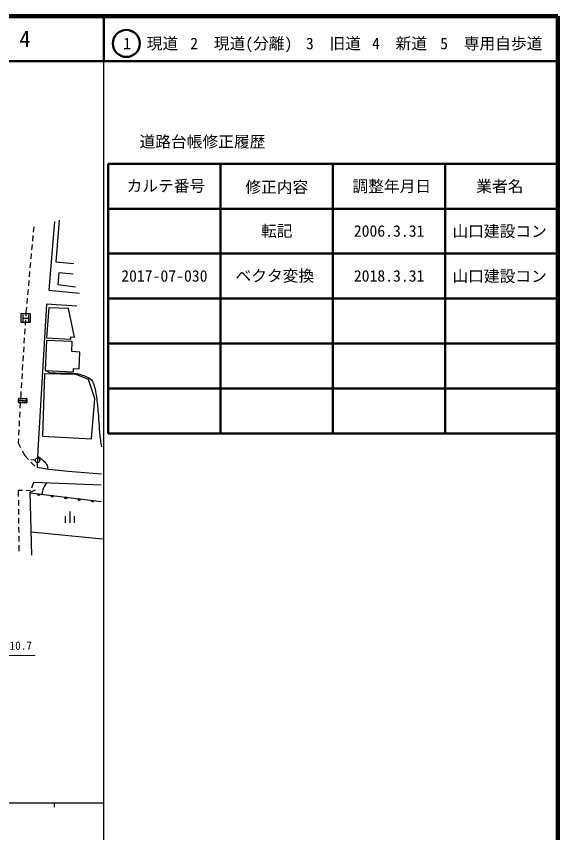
# Model space of a CAD drawing. Units: millimetres, scale not verified. Extents: x 40000 to 680000, y 20000 to 380000.
# Drawn here: x 559564 to 680000, y 198357 to 380000 of the extents above; entities that cross this region are included whole.
import ezdxf
from ezdxf.enums import TextEntityAlignment as Align

# ---------------------------------------------------------------- set-up
doc = ezdxf.new("R2010")
doc.units = ezdxf.units.MM
doc.header["$LTSCALE"] = 1000
for name, color, linetype, lineweight in [('M-BGD', 7, 'Continuous', 25), ('M-BGD-EXST', 7, 'Continuous', 25), ('M-STR-HTXT', 7, 'Continuous', 13), ('M-STR-STRC', 7, 'Continuous', 25), ('M-TTL', 2, 'Continuous', 140), ('M-TTL-BAND', 7, 'Continuous', 25), ('M-TTL-FRAM', 2, 'Continuous', 50), ('M-TTL-LINE', 7, 'Continuous', 50)]:
    doc.layers.add(name, color=color, linetype=linetype, lineweight=lineweight)
doc.layers.add('M-TTL-TXT', color=7, linetype='Continuous')
doc.styles.add('ＭＳ ゴシック', font='')
doc.styles.get('ＭＳ ゴシック').set_extended_font_data('MS Gothic')

msp = doc.modelspace()

# ---------------------------------------------------------------- linework, layer by layer
at = {"layer": 'M-BGD'}
for p, q in [((563437, 333137), (563332, 331998)), ((563259, 331202), (563150, 330007)), ((563077, 329210), (562967, 328015)), ((562894, 327218), (562785, 326023)), ((562712, 325227), (562603, 324032)), ((562530, 323235), (562420, 322040)), ((562347, 321243), (562238, 320048)), ((562165, 319252), (562055, 318057)), ((561982, 317260), (561873, 316065)), ((561800, 315268), (561695, 314130)), ((561592, 312482), (561517, 311284)), ((561695, 314130), (561642, 313280)), ((561466, 310486), (561391, 309288)), ((561341, 308490), (561266, 307292)), ((561216, 306493), (561140, 305296)), ((561090, 304497), (561015, 303300)), ((560965, 302501), (560890, 301304)), ((560839, 300505), (560764, 299308)), ((560714, 298509), (560639, 297312)), ((560589, 296513), (560535, 295664)), ((560535, 295664), (560488, 294786)), ((560445, 293987), (560381, 292788)), ((560338, 291990), (560274, 290791)), ((560232, 289992), (560167, 288794)), ((560125, 287995), (560060, 286797)), ((560018, 285998), (559971, 285120)), ((559971, 285120), (560515, 284052)), ((560878, 283339), (561422, 282270)), ((561422, 282270), (562263, 281382)), ((562813, 280801), (563653, 279914)), ((560945, 274497), (559996, 274520)), ((559996, 274520), (560010, 273165)), ((562693, 274456), (561745, 274478)), ((562668, 273975), (578463, 272076)), ((560018, 272366), (560031, 271166)), ((560039, 270366), (560051, 269166)), ((571441, 269806), (571441, 267306)), ((560059, 268366), (560071, 267166)), ((570441, 268806), (570441, 267306)), ((572441, 268806), (572441, 267306)), ((560079, 266366), (560092, 265166)), ((562895, 265285), (578709, 263746)), ((560100, 264366), (560112, 263166)), ((560120, 262366), (560134, 261012))]:
    msp.add_line(p, q, dxfattribs=at)
for points in [[(568025, 334338), (566768, 319037), (573631, 318428)], [(569066, 334642), (568361, 325340), (572348, 325036)], [(572201, 322645), (569020, 322922), (568775, 320350), (572713, 319837)], [(572992, 315542), (566300, 315942), (564358, 283495), (564232, 279690), (566791, 279230), (571098, 278781), (578496, 278189)], [(578409, 275646), (563359, 276247), (562942, 275041)], [(563031, 260083), (562665, 274093), (563796, 274612)]]:
    msp.add_lwpolyline(points, dxfattribs=at)
for points in [[(566764, 315153), (566300, 308476), (571680, 308172), (571712, 308652), (572512, 308636), (571199, 314960)], [(566272, 307895), (565993, 301211), (572285, 300890), (572285, 301627), (573550, 301579), (573726, 305246), (571917, 305438), (572013, 307615)], [(565864, 300471), (565362, 286546), (576260, 285981), (577056, 294936), (575636, 299161), (572840, 300271)]]:
    msp.add_lwpolyline(points, close=True, dxfattribs=at)
for centre, radius, start, end in [((564615, 273796), 354, 181.93924, 344.34442), ((564615, 273796), 283, 184.16328, 342.12038), ((564615, 273796), 212, 187.90961, 338.37406), ((564615, 273796), 142, 195.62134, 330.66233), ((564615, 273796), 100, 205.939, 320.34466), ((567593, 273438), 354, 181.93924, 344.34442), ((567593, 273438), 283, 184.16328, 342.12038), ((567593, 273438), 212, 187.90961, 338.37406), ((567593, 273438), 142, 195.62134, 330.66233), ((567593, 273438), 100, 205.939, 320.34466), ((570572, 273079), 354, 181.93924, 344.34442), ((570572, 273079), 283, 184.16328, 342.12038), ((570572, 273079), 212, 187.90961, 338.37406), ((570572, 273079), 142, 195.62134, 330.66233), ((570572, 273079), 100, 205.939, 320.34466), ((573550, 272721), 354, 181.93924, 344.34442), ((573550, 272721), 283, 184.16328, 342.12038), ((573550, 272721), 212, 187.90961, 338.37406), ((573550, 272721), 142, 195.62134, 330.66233), ((573550, 272721), 100, 205.939, 320.34466), ((576529, 272363), 354, 181.93924, 344.34442), ((576529, 272363), 283, 184.16328, 342.12038), ((576529, 272363), 212, 187.90961, 338.37406), ((576529, 272363), 142, 195.62134, 330.66233), ((576529, 272363), 100, 205.939, 320.34466)]:
    msp.add_arc(centre, radius, start, end, dxfattribs=at)
for points, knots in [([(566189, 301201), (566416, 301002), (566535, 300938), (566783, 300818), (567316, 300560), (567699, 300696), (568289, 300658), (569362, 300587), (569968, 300677), (571043, 300626), (571971, 300582), (572506, 300622), (573412, 300417), (574064, 300270), (574426, 300144), (575029, 299857), (575548, 299610), (575922, 299543), (576294, 299105), (576677, 298654), (576742, 298290), (576913, 297724), (577179, 296843), (577237, 296324), (577372, 295414), (577584, 293989), (577623, 293180), (577752, 291745), (577853, 290620), (577857, 289986), (577957, 288861), (578066, 287621), (578077, 286919), (578269, 285689), (578358, 285120), (578386, 284925), (578525, 284238)], [0, 0, 0, 0, 1, 1, 1, 2, 2, 2, 3, 3, 3, 4, 4, 4, 5, 5, 5, 6, 6, 6, 7, 7, 7, 8, 8, 8, 9, 9, 9, 10, 10, 10, 11, 11, 11, 12, 12, 12, 12]), ([(564312, 282103), (564927, 281696), (565148, 281573), (565595, 281129), (565897, 280829), (566115, 280686), (566310, 280307), (566500, 279936), (566522, 279723), (566565, 279270)], [0, 0, 0, 0, 1, 1, 1, 2, 2, 2, 3, 3, 3, 3]), ([(566323, 276128), (565962, 275697), (565821, 275515), (565617, 275058), (565389, 274546), (565369, 274285), (565301, 273659)], [0, 0, 0, 0, 1, 1, 1, 2, 2, 2, 2])]:
    msp.add_open_spline(points, degree=3, knots=knots, dxfattribs=at)
at = {"layer": 'M-BGD-EXST'}
msp.add_line((563784, 281241), (562789, 281337), dxfattribs=at)
msp.add_circle((564282, 281193), 500, dxfattribs=at)
at = {"layer": 'M-STR-HTXT'}
msp.add_lwpolyline([(526889, 281954), (534914, 237798), (563740, 237798)], dxfattribs=at)
at = {"layer": 'M-STR-STRC'}
for p, q in [((560616, 311865), (560616, 313865)), ((560616, 313865), (562616, 313865)), ((560991, 313615), (560991, 312115)), ((560991, 312865), (562241, 312865)), ((562241, 313615), (562241, 312115)), ((562616, 313865), (562616, 311865)), ((562616, 311865), (560616, 311865)), ((559968, 294829), (559948, 294229)), ((560175, 295022), (561774, 294966)), ((561946, 294159), (561967, 294759)), ((561740, 293967), (560140, 294022))]:
    msp.add_line(p, q, dxfattribs=at)
for centre in [(560358, 294515), (560957, 294494), (561557, 294473)]:
    msp.add_circle(centre, 167, dxfattribs=at)
for centre, radius, start, end in [((560254, 294730), 302, 105.13351, 160.8823), ((561661, 294667), 320, 16.80449, 69.21132), ((560245, 294313), 310, 195.82734, 250.18847), ((561649, 294271), 318, 286.57813, 339.43768)]:
    msp.add_arc(centre, radius, start, end, dxfattribs=at)
at = {"layer": 'M-TTL'}
for p, q in [((680000, 380000), (40000, 380000)), ((680000, 20000), (680000, 380000))]:
    msp.add_line(p, q, dxfattribs=at)
at = {"layer": 'M-TTL-BAND'}
for p, q in [((579000, 20000), (579000, 370000)), ((40000, 205000), (579000, 205000)), ((568000, 205000), (568000, 204000))]:
    msp.add_line(p, q, dxfattribs=at)
at = {"layer": 'M-TTL-FRAM'}
for p, q in [((580000, 347197), (580000, 287197)), ((580000, 347197), (680000, 347197)), ((580000, 287197), (680000, 287197))]:
    msp.add_line(p, q, dxfattribs=at)
at = {"layer": 'M-TTL-LINE'}
for p, q in [((579000, 380000), (579000, 370000)), ((40000, 370000), (680000, 370000)), ((605000, 347197), (605000, 287197)), ((630000, 347197), (630000, 287197)), ((655000, 347197), (655000, 287197)), ((580000, 337197), (680000, 337197)), ((580000, 327197), (680000, 327197)), ((580000, 317197), (680000, 317197)), ((580000, 307197), (680000, 307197)), ((580000, 297197), (680000, 297197))]:
    msp.add_line(p, q, dxfattribs=at)
msp.add_circle((584031, 373958), 3000, dxfattribs=at)

# ---------------------------------------------------------------- texts
at = {"layer": 'M-STR-HTXT', "style": 'ＭＳ ゴシック'}
msp.add_text('ヒューム管φ300 L=10.7', height=1833, dxfattribs=at).set_placement((549618, 239974), align=Align.MIDDLE_CENTER)
at = {"layer": 'M-TTL-TXT', "style": 'ＭＳ ゴシック'}
for s, height, p in [('4', 3666, (561497, 375000)), ('1\u3000現道', 2566, (589448, 373958)), ('2\u3000現道(分離)', 2566, (609619, 373958)), ('3\u3000旧道', 2566, (630121, 373958)), ('4\u3000新道', 2566, (644824, 373958)), ('5\u3000専用自歩道', 2566, (665228, 373958)), ('道路台帳修正履歴', 2566, (600968, 352113)), ('カルテ番号', 2566, (592839, 342277)), ('修正内容', 2566, (617509, 342023)), ('調整年月日', 2566, (643089, 342197)), ('業者名', 2566, (667134, 342197)), ('転記', 2566, (617500, 332245)), ('2006.3.31', 2566, (642500, 332245)), ('山口建設コン', 2566, (667077, 332189)), ('2017-07-030', 2566, (592500, 322245)), ('ベクタ変換', 2566, (617077, 322265)), ('2018.3.31', 2566, (642500, 322245)), ('山口建設コン', 2566, (667077, 322189))]:
    msp.add_text(s, height=height, dxfattribs=at).set_placement(p, align=Align.MIDDLE_CENTER)

doc.saveas('drawing.dxf')
